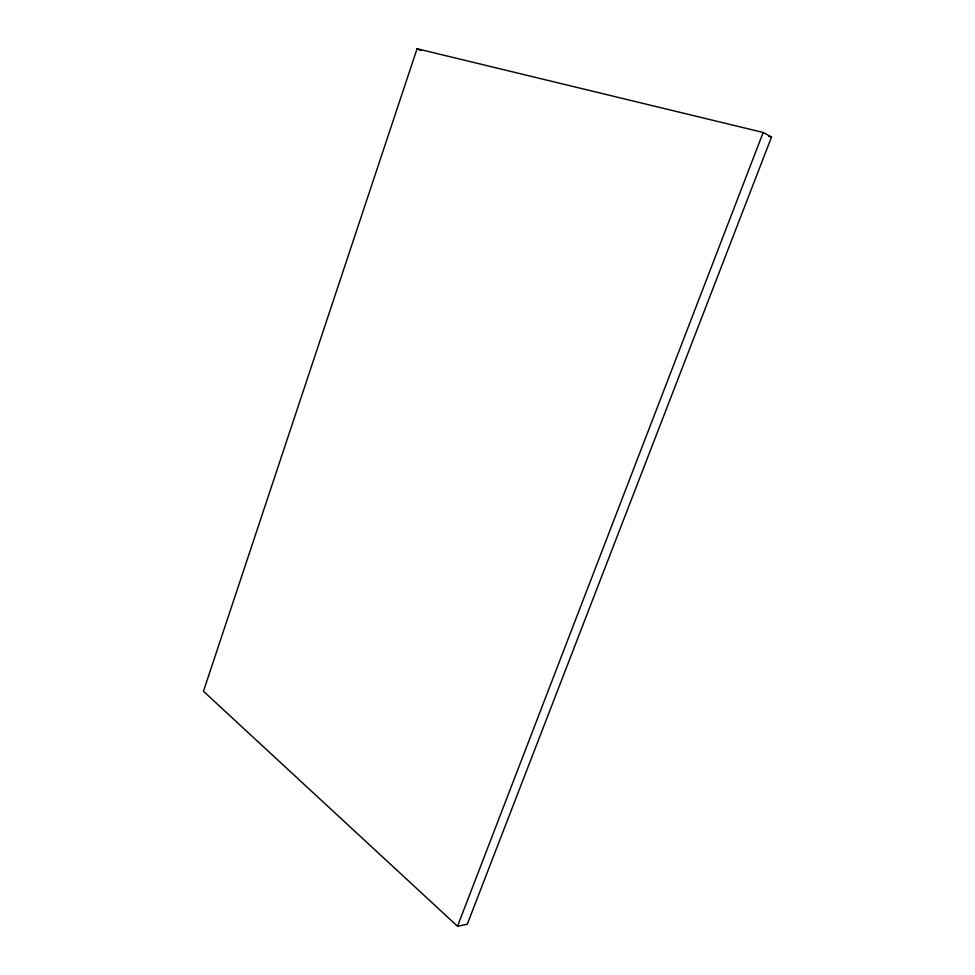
<?xml version="1.0" encoding="UTF-8"?>
<svg xmlns="http://www.w3.org/2000/svg" width="975" height="975" viewBox="0 0 975 975"><rect width="100%" height="100%" fill="white"/><g stroke="black" fill="none" stroke-linecap="round" stroke-linejoin="round"><path stroke-width="1.46" d="M417.056 48.75L203.458 691.275L457.519 926.25L467.257 924.251L771.542 136.975L763.181 132.466L417.056 48.75L420.847 50.505M457.519 926.25L763.181 132.466M768.58 136.256L771.542 136.975"/></g></svg>
